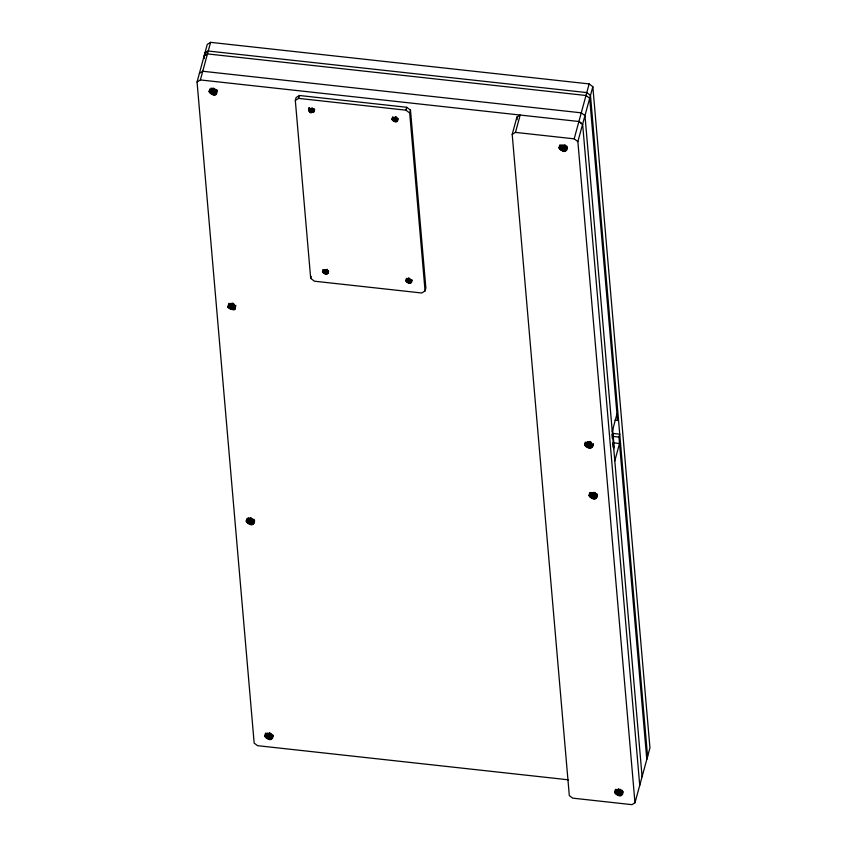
<?xml version="1.0" encoding="UTF-8"?>
<svg xmlns="http://www.w3.org/2000/svg" width="847" height="847" viewBox="0 0 847 847"><rect width="100%" height="100%" fill="white"/><g stroke="black" fill="none" stroke-linecap="round" stroke-linejoin="round"><path stroke-width="1.27" d="M209.124 91.465C218.727 81.397 219.458 103.609 209.124 91.465L209.802 88.988M246.233 521.074C255.836 511.006 256.567 533.218 246.233 521.074L246.911 518.597M308.594 109.538C321.892 105.219 307.694 120.253 309.113 107.611M264.793 735.895C274.386 725.826 275.116 748.039 264.793 735.895L265.46 733.417M322.485 271.527C329.398 264.285 329.928 280.283 322.485 271.527L323.014 269.6M391.992 119.226C398.905 111.973 399.435 127.971 391.992 119.226L392.521 117.299M405.946 280.675C412.86 273.422 413.378 289.42 405.946 280.675L406.465 278.748M559.009 147.749C568.612 137.68 569.343 159.892 559.009 147.749L559.687 145.271M584.652 444.559C594.255 434.5 594.975 456.713 584.652 444.559L585.319 442.081M589.046 495.389C598.638 485.32 599.369 507.533 589.046 495.389L589.713 492.912M614.678 792.178C624.281 782.109 625.001 804.322 614.678 792.178L615.346 789.7M568.485 779.822L257.573 745.678L254.164 743.105L197.055 81.99L207.261 44.404L210.596 42.35L589.152 83.917L592.836 86.701L649.945 747.859L634.975 802.787L631.947 804.65L572.72 798.149L569.311 795.566L512.202 134.408L516.914 117.066L520.185 115.044L515.474 132.397L512.202 134.408M197.055 81.99L200.39 79.936L210.596 42.35M209.325 92.217L210.003 89.74M209.791 92.937L211.147 87.982M210.501 93.604L211.845 88.649M211.39 94.144L213.073 87.95M212.406 94.536L214.09 88.342M213.476 94.748L214.82 89.793M214.524 94.769L215.869 89.814M215.487 94.599L216.843 89.644M216.303 94.239L217.308 90.523M227.885 307.006C233.052 295.105 241.967 317.202 227.885 307.006L228.891 303.29M228.351 307.736L229.357 304.02M229.05 308.393L230.395 303.438M229.939 308.943L231.284 303.988M230.956 309.335L232.639 303.141M232.025 309.547L233.708 303.353M233.084 309.568L234.428 304.613M234.047 309.388L235.053 305.672M234.852 309.028L235.868 305.312M295.317 100.454L296.101 97.564L299.436 95.499L406.729 107.283L410.488 110.121L425.861 288.033L425.067 290.923L421.732 292.988L314.438 281.204L310.69 278.367L295.317 100.454L298.652 98.39L405.946 110.174L409.704 113.011L425.067 290.923M298.652 98.39L299.436 95.499M308.541 110.057L309.06 108.13M308.689 110.597L309.473 107.707M309.017 111.116L309.811 108.225L311.685 109.379L314.491 109.168L313.708 112.058M309.526 111.592L310.309 108.702M310.171 111.984L310.955 109.094M310.902 112.27L312.109 107.58M311.664 112.418L312.458 109.528M312.427 112.439L313.21 109.549M313.125 112.312L313.909 109.422M314.142 111.688L314.661 109.761M310.69 278.367L311.209 276.44M246.435 521.826L247.112 519.349M246.9 522.557L248.256 517.602M247.61 523.213L248.954 518.258M248.499 523.753L250.183 517.559M249.516 524.145L251.199 517.951M250.585 524.357L251.93 519.402M251.633 524.378L252.978 519.423M252.597 524.208L253.952 519.253M253.412 523.848L254.418 520.132M254.015 523.33L254.682 520.852M322.633 272.067L323.152 270.14M322.972 272.596L323.755 269.706L325.629 270.849L328.445 270.638M323.48 273.073L324.263 270.182M324.115 273.465L324.899 270.574M324.846 273.74L325.629 270.849M325.619 273.899L326.402 271.008M326.455 271.749L327.122 269.272M326.381 273.909L327.164 271.019M327.069 273.782L327.853 270.892M327.651 273.528L328.181 271.601M328.085 273.158L328.615 271.231M392.14 119.766L392.923 116.875M392.479 120.285L393.262 117.394L395.136 118.538L397.952 118.326M392.987 120.761L393.77 117.871M393.622 121.153L394.406 118.262M394.353 121.428L395.57 116.748M395.126 121.587L395.909 118.696M395.962 119.438L396.64 116.96M395.888 121.597L396.671 118.707M396.576 121.481L397.37 118.58M397.169 121.216L397.688 119.289M397.592 120.846L398.122 118.919M405.946 110.174L406.729 107.283M409.704 113.011L410.488 110.121M264.995 736.636L266 732.92M265.46 737.366L266.466 733.65M266.159 738.023L267.514 733.068M267.049 738.573L268.404 733.618M268.065 738.965L269.748 732.771M269.134 739.177L270.479 734.222M270.193 739.198L271.538 734.243M271.156 739.018L272.162 735.302M271.972 738.669L272.978 734.952M272.565 738.15L273.242 735.672M406.084 281.215L406.613 279.288M406.422 281.733L406.878 278.324M406.931 282.21L407.714 279.319L407.206 278.843M407.82 280.283L408.498 277.805M407.566 282.602L408.36 279.711L407.714 279.319M408.296 282.887L409.514 278.197M409.069 283.036L409.853 280.145L411.314 280.039L410.53 282.93M409.832 283.057L410.615 280.166M411.113 282.676L411.896 279.775M411.547 282.295L412.066 280.368M559.221 148.5L560.227 144.784M559.687 149.231L560.693 145.515M560.386 149.887L561.73 144.932M561.275 150.427L562.62 145.472M562.292 150.819L563.636 145.864M563.361 151.031L565.044 144.837M564.42 151.052L565.764 146.097M565.383 150.882L566.728 145.928M566.188 150.522L567.204 146.806M566.791 150.004L567.469 147.526M634.975 802.787L577.866 141.629L574.181 138.834L589.152 83.917M577.866 141.629L592.836 86.701M584.854 445.31L585.531 442.833M585.319 446.041L586.336 442.325M586.029 446.697L587.373 441.742M586.918 447.237L588.263 442.282M587.924 447.629L589.607 441.435M589.004 447.851L590.687 441.647M590.052 447.862L591.397 442.907M591.015 447.692L592.032 443.976M591.831 447.332L592.498 444.855M592.434 446.824L593.101 444.347M592.784 446.178L593.451 443.701M589.247 496.13L590.253 492.414M589.713 496.861L590.719 493.145M590.412 497.517L591.767 492.562M591.301 498.068L592.656 493.113M592.318 498.46L594.001 492.266M593.387 498.671L595.07 492.478M612.254 431.377L616.965 414.035M594.446 498.692L595.79 493.737M595.409 498.512L596.754 493.557M596.224 498.163L597.23 494.447M614.996 420.197L617.527 420.472L618.31 417.582M596.817 497.644L597.495 495.167M613.609 448.846L614.17 446.793L612.55 428.593M646.801 759.42L618.956 437.063L619.739 434.172L613.429 433.484M614.795 460.853L619.517 443.5L613.069 442.79M614.88 792.93L615.885 789.213M615.346 793.65L616.362 789.933M616.055 794.317L617.399 789.362M616.944 794.857L618.628 788.663M617.961 795.248L619.305 790.293M619.03 795.46L620.713 789.266M620.078 795.481L621.423 790.526M621.042 795.312L622.386 790.346M621.857 794.952L622.863 791.236M622.46 794.433L623.127 791.956M204.349 58.623L204.127 55.976L207.451 53.912L586.008 95.489L589.692 98.273L617.527 420.472M208.246 51.021L204.91 53.075L208.246 51.021L586.791 92.588L590.475 95.372L647.584 756.53M204.127 55.976L207.451 53.912M199.416 73.318L202.74 71.254L581.296 112.831L584.981 115.616L642.09 776.773M200.39 79.936L578.935 121.502L582.63 124.287L639.739 785.444M515.474 132.397L574.181 138.834M612.646 436.374L618.956 437.063M409.853 280.145L408.36 279.711M324.369 271.146L325.386 271.538M392.987 118.294L393.876 118.834M578.893 121.492L582.577 124.276M406.232 279.087L406.941 279.743M611.936 434.278L612.286 438.174M612.752 443.373L613.101 447.28M516.914 117.066L517.146 119.702"/></g></svg>
